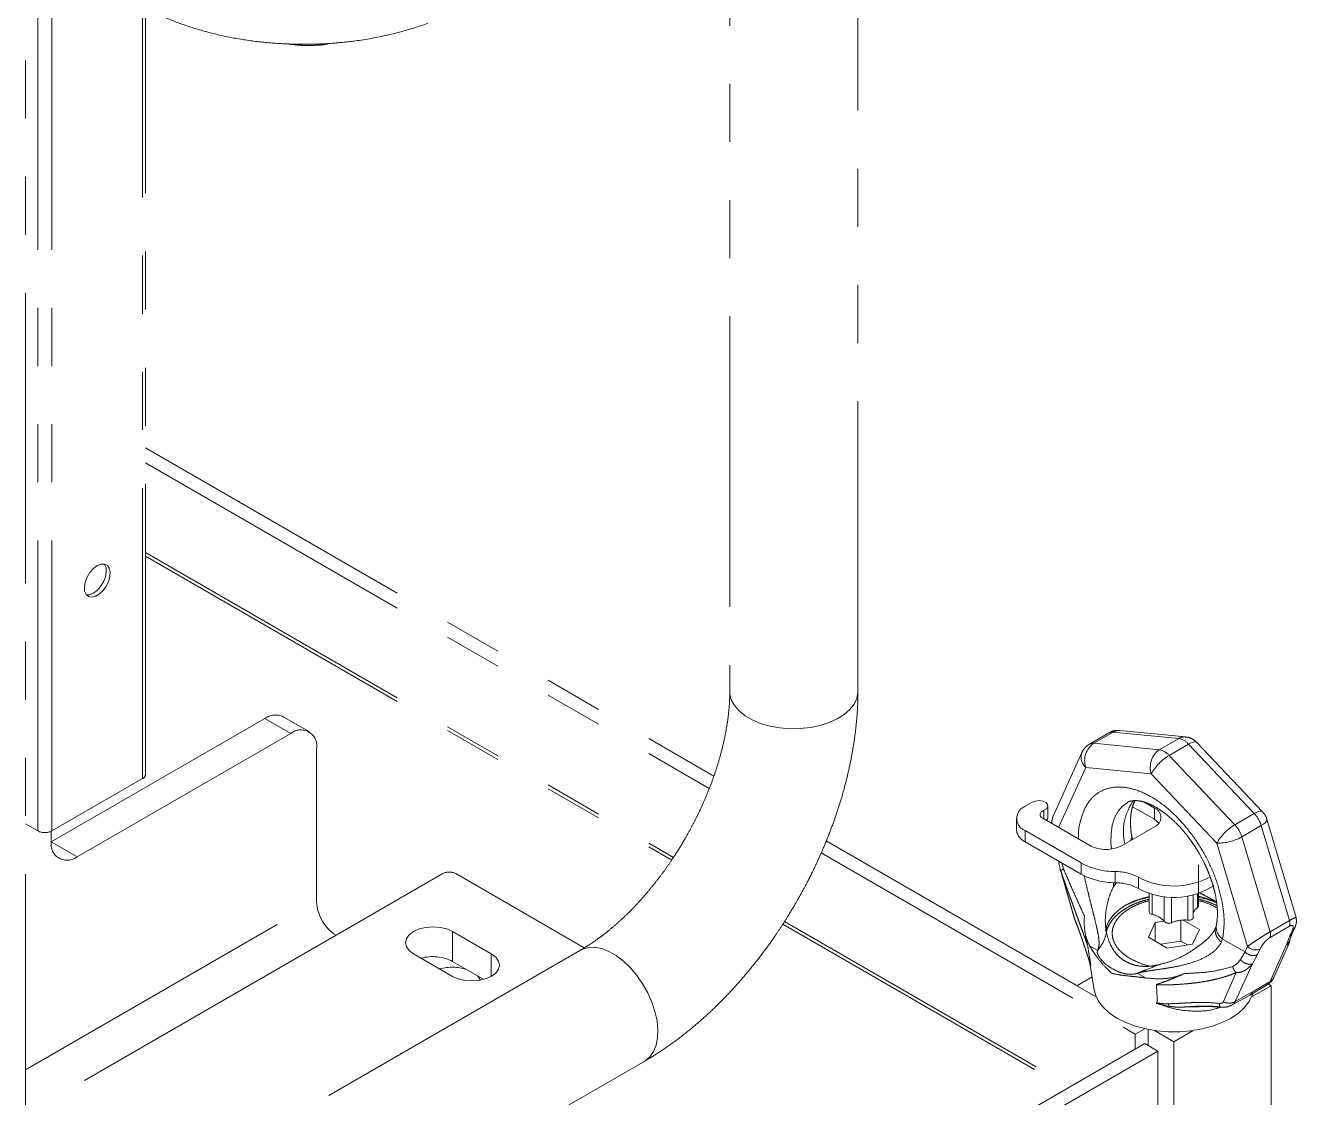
# Paper-space layout 'Blatt1' of a CAD drawing. Header units: millimetres. Extents: x 0 to 1189, y 0 to 841.
# Drawn here: x 923.49 to 951.28, y 192 to 215.43 of the extents above; entities that cross this region are included whole.
import ezdxf

# ---------------------------------------------------------------- set-up
doc = ezdxf.new("R2010")
doc.units = ezdxf.units.MM
doc.linetypes.add('PHANTOM', pattern=[12.7, 6.35, -1.27, 1.27, -1.27, 1.27, -1.27])

psp = doc.layouts.new('Blatt1')

# ---------------------------------------------------------------- linework, layer by layer
at = {"color": 7, "linetype": 'PHANTOM', "lineweight": 18}
for p, q in [((923.495, 260.388), (923.495, 140.765)), ((926.119, 199.063), (926.119, 238.257)), ((938.889, 221.776), (938.889, 200.872)), ((941.689, 200.872), (941.689, 221.632)), ((930.135, 215.041), (930.106, 215.032)), ((926.119, 206.201), (938.541, 199.03)), ((926.119, 205.875), (938.442, 198.761)), ((926.119, 203.833), (937.62, 197.194)), ((929.693, 200), (929.127, 200.327)), ((928.727, 200.287), (924.061, 197.593)), ((924.626, 197.267), (929.293, 199.961)), ((947.175, 199.974), (946.751, 199.729)), ((948.849, 199.884), (947.414, 200.026)), ((950.534, 198.247), (949.1, 199.761)), ((929.859, 199.634), (929.859, 196.286)), ((946.586, 199.548), (945.963, 198.171)), ((946.586, 199.548), (946.598, 199.571)), ((926.055, 198.973), (924.075, 197.83)), ((945.5, 198.458), (945.344, 198.369)), ((945.841, 198.132), (945.841, 198.377)), ((947.948, 198.458), (948.171, 198.329)), ((945.154, 198.103), (945.154, 197.858)), ((946.756, 197.513), (945.729, 198.106)), ((947.693, 198.36), (948.171, 198.084)), ((951.265, 195.94), (950.627, 198.086)), ((923.764, 197.83), (923.495, 197.986)), ((924.061, 197.823), (924.061, 197.593)), ((945.344, 197.838), (946.571, 197.13)), ((948.171, 197.921), (947.464, 197.513)), ((940.998, 197.612), (946.899, 194.205)), ((945.344, 197.593), (946.571, 196.885)), ((947.69, 197.643), (947.673, 197.715)), ((940.887, 197.349), (947.749, 193.388)), ((946.108, 196.994), (946.399, 195.995)), ((946.123, 196.948), (946.111, 196.995)), ((949.136, 196.191), (949.136, 197.089)), ((932.617, 196.898), (930.283, 195.551)), ((935.71, 195.276), (932.899, 196.898)), ((947.337, 196.696), (947.272, 196.609)), ((948.058, 196.468), (948.058, 196.055)), ((949.019, 195.938), (949.019, 196.435)), ((948.747, 195.425), (948.747, 195.88)), ((949.155, 195.679), (948.8, 195.884)), ((932.829, 195.633), (933.677, 195.143)), ((940.049, 195.792), (946.263, 192.204)), ((946.651, 195.63), (946.663, 195.56)), ((947.103, 195.678), (947.141, 195.731)), ((948.189, 195.828), (948.039, 195.506)), ((948.38, 195.858), (948.189, 195.828)), ((948.189, 195.828), (948.189, 195.42)), ((949.005, 195.357), (949.155, 195.679)), ((949.524, 195.77), (949.513, 195.729)), ((951.13, 195.449), (951.181, 195.59)), ((951.18, 195.586), (951.238, 195.715)), ((951.238, 195.715), (951.236, 195.712)), ((948.039, 195.506), (948.448, 195.271)), ((948.747, 195.425), (948.301, 195.356)), ((948.448, 195.271), (949.005, 195.357)), ((948.894, 195.34), (948.747, 195.425)), ((950.78, 194.627), (951.094, 195.33)), ((935.629, 195.226), (923.495, 188.221)), ((932.829, 194.653), (931.98, 195.143)), ((932.829, 194.98), (933.511, 194.586)), ((946.761, 194.942), (946.854, 194.357)), ((946.783, 194.891), (946.773, 194.958)), ((946.809, 194.642), (946.476, 194.449)), ((950.258, 194.245), (950.674, 194.491)), ((950.718, 194.449), (950.66, 194.483)), ((946.476, 194.449), (946.899, 194.205)), ((949.849, 194.015), (950.258, 194.245)), ((950.295, 194.205), (950.718, 194.449)), ((950.718, 194.449), (950.718, 191.346)), ((948.911, 193.984), (949.032, 193.989)), ((949.838, 194.015), (949.87, 194.031)), ((947.958, 193.509), (947.749, 193.388)), ((947.749, 193.388), (947.749, 193.061)), ((948.031, 193.493), (948.031, 193.143)), ((948.174, 193.469), (948.597, 193.225)), ((948.597, 193.225), (949.02, 193.469)), ((947.961, 193.184), (923.495, 179.06)), ((947.961, 193.184), (948.244, 193.021)), ((948.597, 190.122), (948.597, 193.225)), ((948.244, 193.021), (923.495, 178.733)), ((948.244, 191.306), (948.244, 193.021)), ((923.495, 184.988), (937.029, 192.801))]:
    psp.add_line(p, q, dxfattribs=at)
at = {"color": 8, "linetype": 'PHANTOM', "lineweight": 18}
for p, q in [((926.055, 198.973), (926.055, 238.167)), ((923.764, 197.83), (923.764, 237.024)), ((924.075, 197.83), (924.075, 237.024)), ((929.913, 215.031), (929.913, 215.002)), ((926.119, 203.915), (937.659, 197.253)), ((929.293, 199.961), (928.727, 200.287)), ((947.267, 199.992), (946.843, 199.747)), ((947.267, 199.992), (948.701, 199.85)), ((948.277, 199.605), (948.701, 199.85)), ((948.277, 199.605), (946.843, 199.747)), ((948.918, 199.725), (948.493, 199.48)), ((949.927, 197.966), (948.493, 199.48)), ((948.918, 199.725), (950.352, 198.211)), ((946.074, 197.907), (946.668, 199.22)), ((946.668, 199.22), (948.102, 199.078)), ((948.102, 199.078), (949.536, 197.564)), ((945.756, 198.282), (945.756, 198.09)), ((948.171, 198.084), (948.171, 198.329)), ((949.927, 197.966), (950.352, 198.211)), ((945.344, 197.838), (945.344, 197.593)), ((950.505, 197.946), (950.08, 197.701)), ((950.505, 197.946), (951.121, 195.872)), ((924.061, 197.593), (924.626, 197.267)), ((949.536, 197.564), (950.207, 195.307)), ((950.697, 195.627), (950.08, 197.701)), ((946.183, 197.001), (946.147, 197.13)), ((946.571, 197.13), (946.571, 196.885)), ((946.402, 195.981), (946.123, 196.948)), ((947.272, 196.609), (947.274, 196.7)), ((947.313, 196.699), (947.313, 196.944)), ((947.819, 196.817), (947.819, 196.572)), ((948.123, 196.001), (948.123, 196.448)), ((949.113, 196.461), (949.113, 196.155)), ((923.495, 192.612), (929.859, 196.286)), ((948.386, 196.398), (948.386, 195.849)), ((948.543, 195.825), (948.543, 196.387)), ((948.902, 196.411), (948.902, 195.881)), ((946.401, 195.996), (946.402, 195.981)), ((951.121, 195.872), (950.697, 195.627)), ((932.829, 195.633), (932.829, 194.98)), ((940.087, 195.852), (946.334, 192.245)), ((951.121, 195.747), (950.697, 195.502)), ((951.131, 195.537), (951.186, 195.659)), ((930.283, 195.551), (923.495, 191.633)), ((946.932, 195.22), (946.754, 195.322)), ((949.632, 195.394), (949.661, 195.468)), ((949.661, 195.468), (950.152, 195.185)), ((951.067, 195.361), (950.702, 194.542)), ((951.131, 195.537), (951.067, 195.361)), ((951.088, 195.336), (951.067, 195.361)), ((933.677, 194.653), (933.677, 195.143)), ((950.152, 195.185), (950.048, 195.02)), ((950.207, 195.307), (950.152, 195.185)), ((950.317, 194.928), (950.424, 195.129)), ((950.479, 195.251), (950.424, 195.129)), ((949.937, 194.101), (950.317, 194.928)), ((947.973, 194.618), (947.796, 194.721)), ((949.956, 194.735), (949.675, 194.092)), ((950.316, 194.314), (949.937, 194.101)), ((948.491, 193.996), (948.469, 194.055)), ((948.736, 193.977), (948.911, 193.984)), ((949.606, 193.986), (949.617, 193.98))]:
    psp.add_line(p, q, dxfattribs=at)
at = {"color": 7, "linetype": 'PHANTOM', "lineweight": 18, "flags": 128}
for points in [[(925.065, 203.628), (925.148, 203.661), (925.224, 203.663), (925.286, 203.632), (925.328, 203.572), (925.347, 203.488), (925.34, 203.388), (925.31, 203.279), (925.257, 203.173), (925.187, 203.078), (925.107, 203.002), (925.022, 202.954), (924.942, 202.936), (924.872, 202.951), (924.82, 202.996), (924.789, 203.069), (924.783, 203.163), (924.801, 203.268), (924.843, 203.377), (924.905, 203.479), (924.981, 203.565), (925.065, 203.628)], [(925.218, 203.664), (925.225, 203.655), (925.256, 203.582), (925.262, 203.489), (925.243, 203.383), (925.201, 203.274), (925.139, 203.172), (925.063, 203.086), (924.98, 203.023)], [(924.98, 203.023), (924.896, 202.99), (924.827, 202.987)], [(945.756, 198.282), (945.812, 198.317), (945.84, 198.362), (945.833, 198.409), (945.795, 198.451), (945.73, 198.48), (945.65, 198.492), (945.569, 198.484), (945.5, 198.458)], [(945.729, 198.106), (945.702, 198.125), (945.682, 198.148), (945.672, 198.172), (945.671, 198.198), (945.68, 198.222), (945.697, 198.245), (945.723, 198.265), (945.756, 198.282)], [(948.27, 198.002), (948.233, 198.04), (948.171, 198.084)], [(948.058, 196.401), (947.916, 196.364), (947.715, 196.293), (947.536, 196.205), (947.384, 196.101), (947.261, 195.986), (947.171, 195.86), (947.116, 195.728), (947.1, 195.647)], [(948.058, 196.055), (948.058, 196.054), (948.061, 196.04), (948.07, 196.028), (948.084, 196.017), (948.102, 196.008), (948.123, 196.001)], [(948.902, 195.881), (948.926, 195.88), (948.949, 195.883), (948.971, 195.888), (948.989, 195.897), (949.004, 195.908), (949.014, 195.92), (949.018, 195.933), (949.019, 195.938)], [(931.98, 195.143), (931.885, 195.215), (931.825, 195.298), (931.804, 195.388), (931.825, 195.478), (931.885, 195.561), (931.98, 195.633), (932.104, 195.688), (932.249, 195.723), (932.404, 195.734), (932.56, 195.723), (932.704, 195.688), (932.829, 195.633)], [(933.677, 195.143), (933.773, 195.071), (933.832, 194.988), (933.853, 194.898), (933.832, 194.809), (933.773, 194.725), (933.677, 194.653), (933.553, 194.598), (933.408, 194.564), (933.253, 194.552), (933.098, 194.564), (932.953, 194.598), (932.829, 194.653)], [(933.377, 194.663), (933.399, 194.638), (933.439, 194.569)], [(946.854, 194.357), (946.887, 194.235), (946.957, 194.096), (947.061, 193.965), (947.196, 193.844), (947.36, 193.735), (947.548, 193.641), (947.758, 193.563), (947.986, 193.503), (948.225, 193.462), (948.472, 193.442), (948.722, 193.442), (948.969, 193.462), (949.209, 193.503), (949.436, 193.563), (949.646, 193.641), (949.835, 193.735), (949.998, 193.844), (950.133, 193.965), (950.237, 194.096), (950.307, 194.235), (950.32, 194.273)]]:
    psp.add_lwpolyline(points, dxfattribs=at)
at = {"color": 8, "linetype": 'PHANTOM', "lineweight": 18, "flags": 128}
for points in [[(941.689, 200.872), (941.688, 200.856), (941.666, 200.726), (941.607, 200.601), (941.515, 200.482), (941.391, 200.374), (941.238, 200.278), (941.061, 200.198), (940.863, 200.135), (940.651, 200.091), (940.429, 200.068), (940.204, 200.065), (939.981, 200.084), (939.766, 200.122), (939.564, 200.181), (939.382, 200.257), (939.222, 200.349), (939.091, 200.454), (938.99, 200.57), (938.923, 200.695), (938.891, 200.823), (938.889, 200.872)], [(949.1, 199.761), (949.086, 199.771), (949.056, 199.776), (949.018, 199.77), (948.971, 199.753), (948.918, 199.725)], [(947.232, 197.437), (947.22, 197.568), (947.222, 197.769), (947.249, 197.954), (947.3, 198.118), (947.374, 198.259), (947.47, 198.373), (947.579, 198.454)], [(950.352, 198.211), (950.405, 198.239), (950.452, 198.256), (950.491, 198.262), (950.52, 198.257), (950.534, 198.247)], [(950.627, 198.086), (950.628, 198.069), (950.618, 198.041), (950.593, 198.011), (950.555, 197.979), (950.505, 197.946)], [(937.029, 192.801), (937.043, 192.81), (937.144, 192.894), (937.223, 193.007), (937.28, 193.147), (937.312, 193.308), (937.318, 193.489), (937.299, 193.682), (937.254, 193.885), (937.186, 194.09), (937.096, 194.294), (936.985, 194.49), (936.858, 194.674), (936.717, 194.841), (936.566, 194.987), (936.408, 195.107), (936.249, 195.199), (936.092, 195.26), (935.941, 195.289), (935.8, 195.285), (935.672, 195.248), (935.629, 195.226)]]:
    psp.add_lwpolyline(points, dxfattribs=at)
at = {"color": 7, "linetype": 'PHANTOM', "lineweight": 18}
for centre, radius, start, end in [((928.962, 199.96), 0.402, 65.6929, 125.6176), ((929.514, 199.69), 0.349, 350.786, 129.2033), ((947.248, 199.842), 0.151, 83.0067, 118.977), ((947.392, 199.783), 0.244, 84.8286, 120.9737), ((926.009, 199.074), 0.111, 294.3747, 354.3052), ((945.445, 198.103), 0.284, 110.7834, 249.2166), ((945.751, 198.138), 0.0909, 304.7092, 356.0246), ((948.093, 198.125), 0.218, 290.7834, 69.2166), ((923.919, 198.131), 0.338, 242.6097, 297.3903), ((945.479, 197.891), 0.327, 185.6948, 245.6253), ((924.405, 197.537), 0.349, 170.786, 309.2033), ((947.11, 198.195), 0.769, 242.6097, 297.3903), ((947.312, 198.514), 1.571, 241.8587, 270.0477), ((932.758, 196.625), 0.307, 62.6097, 117.3903), ((947.312, 198.27), 1.571, 241.8587, 270.0477), ((947.314, 195.873), 1.071, 61.8587, 90.0477), ((947.314, 195.628), 1.071, 61.8587, 90.0477), ((948.596, 198.297), 1.671, 242.303, 298.616), ((948.592, 198), 1.623, 241.5672, 302.6219), ((930.78, 196.328), 0.922, 182.6055, 237.3945), ((948.448, 194.389), 2.029, 101.0851, 117.7932), ((949.239, 195.956), 0.235, 122.3812, 159.9994), ((949.09, 196.194), 0.0462, 300.3935, 355.9779), ((948.725, 194.495), 1.95, 65.2986, 77.831), ((948.704, 194.245), 2.179, 67.401, 78.5653), ((948.061, 195.591), 0.415, 38.5491, 81.4563), ((948.826, 195.182), 0.703, 83.8108, 113.7753), ((948.481, 195.947), 0.136, 225.5942, 296.8198), ((932.402, 194.152), 0.932, 62.7323, 105.9643), ((932.828, 193.828), 1.024, 72.9101, 105.6954)]:
    psp.add_arc(centre, radius, start, end, dxfattribs=at)
at = {"color": 8, "linetype": 'PHANTOM', "lineweight": 18}
for centre, radius, start, end in [((948.827, 199.641), 0.244, 84.9743, 120.9711), ((948.635, 199.486), 0.37, 40.2667, 79.7387), ((946.868, 199.444), 0.301, 159.7351, 228.1991), ((947.114, 199.365), 0.469, 125.379, 197.9931), ((946.824, 199.597), 0.151, 83.0096, 118.8629), ((948.548, 199.223), 0.469, 125.379, 197.9931), ((949.028, 198.57), 1.056, 120.414, 151.2419), ((948.211, 199.241), 0.37, 40.2667, 79.7387), ((948.654, 197.81), 1.163, 143.2491, 193.0945), ((949.861, 197.751), 0.672, 16.8396, 43.1604), ((950.462, 197.056), 1.056, 120.414, 151.2419), ((949.437, 197.507), 0.672, 16.8396, 43.1604), ((947.544, 197.7), 0.13, 320.8968, 6.2278), ((949.559, 198.62), 1.056, 268.7648, 299.5812), ((949.836, 195.729), 0.314, 172.6062, 236.2201), ((951.127, 195.766), 0.122, 299.047, 333.6914), ((950.381, 195.464), 0.235, 222.0091, 294.6166)]:
    psp.add_arc(centre, radius, start, end, dxfattribs=at)
at = {"color": 7, "linetype": 'PHANTOM', "lineweight": 18}
for points, knots in [([(926.119, 215.818), (926.214, 215.767), (926.453, 215.639), (926.882, 215.467), (927.396, 215.301), (927.945, 215.171), (928.52, 215.078), (929.103, 215.026), (929.677, 215.015), (930.224, 215.039), (930.819, 215.103), (931.441, 215.218), (932.072, 215.394), (932.634, 215.609), (933.055, 215.818), (933.36, 216.001), (933.574, 216.144), (933.778, 216.298), (933.989, 216.477), (934.212, 216.698), (934.43, 216.957), (934.613, 217.226), (934.748, 217.474), (934.85, 217.709), (934.937, 217.97), (935.01, 218.293), (935.02, 218.536), (935.026, 218.669)], [0, 0, 0, 0, 0.031348, 0.079062, 0.127376, 0.176321, 0.225929, 0.275609, 0.323334, 0.368964, 0.412517, 0.473958, 0.530989, 0.585669, 0.638653, 0.664469, 0.689598, 0.714075, 0.739408, 0.770503, 0.807411, 0.842279, 0.872139, 0.897092, 0.924752, 0.959047, 1, 1, 1, 1]), ([(929.551, 214.996), (929.482, 215.001), (929.379, 215.008), (929.275, 215.024), (929.24, 215.03)], [0, 0, 0, 0, 0.664403, 1, 1, 1, 1]), ([(929.913, 215.002), (929.853, 214.999), (929.733, 214.992), (929.612, 214.995), (929.551, 214.996)], [0, 0, 0, 0, 0.4992378, 1, 1, 1, 1]), ([(930.106, 215.032), (930.09, 215.028), (930.059, 215.02), (929.999, 215.01), (929.949, 215.004), (929.921, 215.002), (929.913, 215.002)], [0, 0, 0, 0, 0.293419, 0.587308, 0.872194, 1, 1, 1, 1]), ([(938.887, 200.871), (938.888, 200.85), (938.89, 200.753), (938.879, 200.562), (938.853, 200.3), (938.81, 200.025), (938.751, 199.74), (938.677, 199.448), (938.587, 199.153), (938.484, 198.861), (938.371, 198.578), (938.261, 198.332), (938.157, 198.115), (938.047, 197.901), (937.964, 197.753), (937.917, 197.67)], [0, 0, 0, 0, 0.0232, 0.111148, 0.199556, 0.288363, 0.377436, 0.466542, 0.555279, 0.642858, 0.727386, 0.80662, 0.863044, 0.922887, 1, 1, 1, 1]), ([(940.342, 196.27), (940.419, 196.408), (940.529, 196.603), (940.679, 196.898), (940.801, 197.153), (940.938, 197.46), (941.07, 197.785), (941.196, 198.128), (941.312, 198.483), (941.415, 198.847), (941.504, 199.217), (941.577, 199.591), (941.634, 199.966), (941.671, 200.341), (941.689, 200.644), (941.687, 200.819), (941.686, 200.871)], [0, 0, 0, 0, 0.093676, 0.131935, 0.195357, 0.261159, 0.331693, 0.405236, 0.48111, 0.558785, 0.637894, 0.718175, 0.799433, 0.881516, 0.964293, 1, 1, 1, 1]), ([(947.413, 200.023), (947.382, 200.025), (947.315, 200.029), (947.234, 200.007), (947.19, 199.981), (947.176, 199.972)], [0, 0, 0, 0, 0.378796, 0.803699, 1, 1, 1, 1]), ([(949.097, 199.759), (949.089, 199.769), (949.057, 199.807), (948.98, 199.851), (948.901, 199.882), (948.855, 199.882), (948.847, 199.881)], [0, 0, 0, 0, 0.135619, 0.521262, 0.91746, 1, 1, 1, 1]), ([(946.604, 199.583), (946.587, 199.549), (946.569, 199.515), (946.562, 199.477), (946.562, 199.476)], [0, 0, 0, 0, 0.9880815, 1, 1, 1, 1]), ([(946.752, 199.728), (946.742, 199.722), (946.711, 199.706), (946.657, 199.66), (946.624, 199.612), (946.604, 199.583)], [0, 0, 0, 0, 0.168477, 0.499519, 1, 1, 1, 1]), ([(947.58, 198.455), (947.58, 198.455), (947.599, 198.47), (947.638, 198.482), (947.712, 198.495), (947.796, 198.494), (947.895, 198.477), (948.008, 198.442), (948.131, 198.387), (948.262, 198.313), (948.398, 198.219), (948.534, 198.107), (948.667, 197.981), (948.79, 197.847), (948.893, 197.72), (948.983, 197.599), (949.065, 197.477), (949.119, 197.387), (949.148, 197.339)], [0, 0, 0, 0, 0.000595, 0.100967, 0.17693, 0.248464, 0.317715, 0.386175, 0.454452, 0.52284, 0.591427, 0.659935, 0.727629, 0.792624, 0.852325, 0.895777, 0.94431, 1, 1, 1, 1]), ([(947.675, 197.714), (947.671, 197.733), (947.659, 197.804), (947.649, 197.921), (947.646, 198.061), (947.655, 198.189), (947.674, 198.301), (947.702, 198.397), (947.727, 198.46), (947.744, 198.486), (947.748, 198.492)], [0, 0, 0, 0, 0.052514, 0.200444, 0.348805, 0.497277, 0.646088, 0.796136, 0.949075, 1, 1, 1, 1]), ([(945.943, 198.105), (945.938, 198.089), (945.927, 198.053), (945.925, 198.015), (945.923, 197.993)], [0, 0, 0, 0, 0.43268, 1, 1, 1, 1]), ([(945.964, 198.17), (945.962, 198.167), (945.952, 198.148), (945.947, 198.125), (945.943, 198.105)], [0, 0, 0, 0, 0.157422, 1, 1, 1, 1]), ([(950.625, 198.085), (950.624, 198.091), (950.616, 198.13), (950.586, 198.187), (950.547, 198.228), (950.531, 198.245)], [0, 0, 0, 0, 0.0967, 0.6376271, 1, 1, 1, 1]), ([(937.917, 197.67), (937.853, 197.563), (937.764, 197.412), (937.622, 197.196), (937.498, 197.014), (937.343, 196.805), (937.177, 196.593), (936.998, 196.383), (936.81, 196.177), (936.615, 195.981), (936.415, 195.797), (936.214, 195.627), (936.012, 195.474), (935.816, 195.338), (935.69, 195.263), (935.629, 195.226)], [0, 0, 0, 0, 0.1000551, 0.1409413, 0.2086151, 0.278673, 0.353523, 0.4312203, 0.5109329, 0.5919868, 0.6738909, 0.7562775, 0.8388732, 0.9214828, 1, 1, 1, 1]), ([(949.148, 197.339), (949.186, 197.269), (949.241, 197.171), (949.31, 197.022), (949.364, 196.894), (949.419, 196.742), (949.467, 196.586), (949.505, 196.427), (949.531, 196.271), (949.546, 196.121), (949.548, 195.982), (949.541, 195.863), (949.528, 195.798), (949.523, 195.77)], [0, 0, 0, 0, 0.125221, 0.176397, 0.260787, 0.347644, 0.439836, 0.53479, 0.631396, 0.728805, 0.826498, 0.924265, 1, 1, 1, 1]), ([(946.077, 197.17), (946.079, 197.158), (946.088, 197.082), (946.107, 197.007), (946.124, 196.943)], [0, 0, 0, 0, 0.1553194, 1, 1, 1, 1]), ([(946.123, 196.948), (946.137, 196.91), (946.164, 196.833), (946.205, 196.719), (946.247, 196.603), (946.289, 196.485), (946.332, 196.367), (946.376, 196.248), (946.41, 196.153), (946.439, 196.075), (946.464, 196.006), (946.497, 195.915), (946.537, 195.805), (946.567, 195.724), (946.583, 195.681), (946.583, 195.68)], [0, 0, 0, 0, 0.081577, 0.165501, 0.251789, 0.340451, 0.431503, 0.52495, 0.620804, 0.65893, 0.715679, 0.791038, 0.884996, 0.997546, 1, 1, 1, 1]), ([(947.123, 195.608), (947.116, 195.65), (947.095, 195.772), (947.094, 195.981), (947.131, 196.216), (947.19, 196.431), (947.245, 196.549), (947.272, 196.609)], [0, 0, 0, 0, 0.129006, 0.375619, 0.629123, 0.813363, 1, 1, 1, 1]), ([(949.528, 196.278), (949.519, 196.283), (949.456, 196.319), (949.329, 196.389), (949.208, 196.452), (949.15, 196.482)], [0, 0, 0, 0, 0.080014, 0.558314, 1, 1, 1, 1]), ([(937.029, 192.803), (937.127, 192.86), (937.337, 192.984), (937.652, 193.202), (937.974, 193.448), (938.287, 193.713), (938.59, 193.995), (938.882, 194.292), (939.16, 194.6), (939.421, 194.914), (939.658, 195.223), (939.855, 195.499), (940.024, 195.751), (940.181, 195.998), (940.286, 196.175), (940.342, 196.27)], [0, 0, 0, 0, 0.076462, 0.164219, 0.251581, 0.338446, 0.424704, 0.510187, 0.594574, 0.677148, 0.755953, 0.827078, 0.878364, 0.935514, 1, 1, 1, 1]), ([(948.058, 196.338), (948.04, 196.334), (947.971, 196.319), (947.857, 196.283), (947.716, 196.229), (947.583, 196.162), (947.46, 196.085), (947.351, 195.998), (947.257, 195.9), (947.183, 195.792), (947.135, 195.695), (947.122, 195.633), (947.117, 195.612)], [0, 0, 0, 0, 0.037246, 0.14205, 0.250423, 0.361399, 0.474297, 0.588735, 0.704405, 0.821248, 0.93956, 1, 1, 1, 1]), ([(949.536, 196.198), (949.492, 196.219), (949.398, 196.262), (949.263, 196.308), (949.171, 196.329), (949.136, 196.337)], [0, 0, 0, 0, 0.3632478, 0.7598016, 1, 1, 1, 1]), ([(946.401, 195.991), (946.405, 195.978), (946.413, 195.951), (946.427, 195.909), (946.437, 195.88), (946.441, 195.869), (946.441, 195.869)], [0, 0, 0, 0, 0.294399, 0.646504, 0.996329, 1, 1, 1, 1]), ([(946.754, 195.322), (946.725, 195.384), (946.667, 195.51), (946.633, 195.727), (946.637, 195.896), (946.639, 195.976)], [0, 0, 0, 0, 0.337446, 0.685569, 1, 1, 1, 1]), ([(951.236, 195.712), (951.248, 195.741), (951.27, 195.8), (951.279, 195.878), (951.266, 195.921), (951.261, 195.937)], [0, 0, 0, 0, 0.394824, 0.780731, 1, 1, 1, 1]), ([(951.264, 195.94), (951.264, 195.94), (951.265, 195.94), (951.264, 195.938), (951.263, 195.937)], [0, 0, 0, 0, 0.429659, 1, 1, 1, 1]), ([(946.451, 195.842), (946.474, 195.782), (946.519, 195.664), (946.617, 195.384), (946.685, 195.174), (946.731, 195.035)], [0, 0, 0, 0, 0.253509, 0.503714, 1, 1, 1, 1]), ([(947.123, 195.608), (947.139, 195.546), (947.169, 195.421), (947.249, 195.258), (947.353, 195.12), (947.451, 195.033), (947.517, 194.992), (947.536, 194.98)], [0, 0, 0, 0, 0.237472, 0.480589, 0.692775, 0.910905, 1, 1, 1, 1]), ([(949.512, 195.726), (949.5, 195.698), (949.477, 195.646), (949.418, 195.566), (949.361, 195.503), (949.287, 195.434), (949.231, 195.383), (949.183, 195.352), (949.18, 195.351)], [0, 0, 0, 0, 0.250898, 0.460402, 0.623216, 0.736694, 0.98554, 1, 1, 1, 1]), ([(946.663, 195.56), (946.664, 195.555), (946.668, 195.526), (946.677, 195.48), (946.688, 195.427), (946.697, 195.387), (946.704, 195.36), (946.708, 195.344), (946.71, 195.337), (946.71, 195.334), (946.71, 195.333), (946.71, 195.332)], [0, 0, 0, 0, 0.061896, 0.382881, 0.610323, 0.781302, 0.906736, 0.965539, 0.985208, 0.993077, 1, 1, 1, 1]), ([(946.71, 195.332), (946.72, 195.27), (946.736, 195.163), (946.757, 195.034), (946.77, 194.957), (946.776, 194.922), (946.779, 194.904), (946.781, 194.896), (946.782, 194.893), (946.782, 194.891), (946.783, 194.891), (946.783, 194.891)], [0, 0, 0, 0, 0.443186, 0.762613, 0.885298, 0.952733, 0.980025, 0.992021, 0.996348, 0.998227, 1, 1, 1, 1]), ([(947.242, 194.717), (947.241, 194.718), (947.178, 194.773), (947.06, 194.891), (946.925, 195.056), (946.822, 195.204), (946.777, 195.283), (946.754, 195.322)], [0, 0, 0, 0, 0.003031, 0.292906, 0.587798, 0.79194, 1, 1, 1, 1]), ([(949.181, 195.35), (949.156, 195.332), (949.046, 195.251), (948.844, 195.115), (948.574, 194.99), (948.396, 194.941), (948.317, 194.919)], [0, 0, 0, 0, 0.092656, 0.411419, 0.73953, 1, 1, 1, 1]), ([(951.093, 195.331), (951.093, 195.33), (951.094, 195.327), (951.091, 195.332), (951.088, 195.336)], [0, 0, 0, 0, 0.091826, 1, 1, 1, 1]), ([(951.09, 195.334), (951.093, 195.34), (951.116, 195.374), (951.124, 195.415), (951.13, 195.449)], [0, 0, 0, 0, 0.160191, 1, 1, 1, 1]), ([(946.724, 195.053), (946.734, 195.023), (946.747, 194.981), (946.76, 194.944), (946.764, 194.933)], [0, 0, 0, 0, 0.7018199, 1, 1, 1, 1]), ([(947.796, 194.721), (947.784, 194.717), (947.755, 194.707), (947.686, 194.697), (947.584, 194.698), (947.459, 194.723), (947.311, 194.783), (947.148, 194.878), (947.022, 194.992), (946.949, 195.093), (946.923, 195.152), (946.92, 195.196), (946.928, 195.213), (946.932, 195.22)], [0, 0, 0, 0, 0.0279265, 0.0699203, 0.1566634, 0.288995, 0.4217955, 0.6116438, 0.8009287, 0.8724374, 0.9443505, 0.9764365, 1, 1, 1, 1]), ([(946.765, 194.933), (946.766, 194.93), (946.771, 194.913), (946.778, 194.9), (946.783, 194.891)], [0, 0, 0, 0, 0.219772, 1, 1, 1, 1]), ([(947.536, 194.98), (947.588, 194.955), (947.692, 194.904), (947.868, 194.87), (948.053, 194.868), (948.204, 194.89), (948.292, 194.913), (948.317, 194.919)], [0, 0, 0, 0, 0.224148, 0.455898, 0.679846, 0.909293, 1, 1, 1, 1]), ([(947.973, 194.618), (947.915, 194.626), (947.798, 194.641), (947.615, 194.659), (947.426, 194.68), (947.301, 194.703), (947.242, 194.717), (947.242, 194.717)], [0, 0, 0, 0, 0.203683, 0.412204, 0.701872, 0.996969, 1, 1, 1, 1]), ([(948.825, 194.714), (948.749, 194.685), (948.594, 194.627), (948.303, 194.587), (948.097, 194.607), (947.973, 194.618)], [0, 0, 0, 0, 0.279265, 0.567425, 1, 1, 1, 1]), ([(948.213, 194.465), (948.213, 194.466), (948.213, 194.467), (948.214, 194.468), (948.218, 194.473), (948.232, 194.48), (948.255, 194.488), (948.281, 194.497), (948.309, 194.507), (948.352, 194.522), (948.408, 194.541), (948.486, 194.571), (948.574, 194.606), (948.69, 194.655), (948.776, 194.692), (948.825, 194.714)], [0, 0, 0, 0, 0.0025244, 0.0053103, 0.0120253, 0.0391107, 0.077199, 0.1305392, 0.1698433, 0.2175942, 0.3415687, 0.4420381, 0.5970891, 0.7685879, 1, 1, 1, 1]), ([(950.653, 194.482), (950.667, 194.491), (950.703, 194.513), (950.747, 194.564), (950.77, 194.608), (950.781, 194.629)], [0, 0, 0, 0, 0.251649, 0.641486, 1, 1, 1, 1]), ([(948.208, 194.068), (948.209, 194.068), (948.209, 194.068), (948.211, 194.068), (948.215, 194.07), (948.233, 194.096), (948.228, 194.232), (948.22, 194.362), (948.213, 194.465)], [0, 0, 0, 0, 0.002688, 0.005452, 0.011683, 0.029116, 0.232167, 1, 1, 1, 1]), ([(948.208, 194.068), (948.255, 194.052), (948.347, 194.022), (948.443, 194.005), (948.491, 193.996)], [0, 0, 0, 0, 0.5035974, 1, 1, 1, 1]), ([(949.032, 193.983), (949.085, 193.987), (949.276, 194.001), (949.475, 193.988), (949.617, 193.979)], [0, 0, 0, 0, 0.279503, 1, 1, 1, 1]), ([(949.617, 193.979), (949.671, 193.977), (949.748, 193.974), (949.817, 194.006), (949.838, 194.016)], [0, 0, 0, 0, 0.691214, 1, 1, 1, 1])]:
    psp.add_open_spline(points, degree=3, knots=knots, dxfattribs=at)
at = {"color": 8, "linetype": 'PHANTOM', "lineweight": 18}
for points, knots in [([(949.661, 195.468), (949.677, 195.59), (949.709, 195.838), (949.66, 196.275), (949.537, 196.738), (949.34, 197.198), (949.089, 197.625), (948.793, 198.007), (948.461, 198.335), (948.102, 198.589), (947.744, 198.749), (947.411, 198.806), (947.115, 198.765), (946.864, 198.628), (946.666, 198.395), (946.548, 198.071), (946.5, 197.813), (946.513, 197.662), (946.513, 197.653)], [0, 0, 0, 0, 0.064287, 0.131289, 0.199443, 0.267017, 0.332363, 0.395895, 0.462151, 0.530111, 0.59807, 0.664326, 0.727858, 0.793204, 0.860778, 0.928932, 0.995935, 1, 1, 1, 1]), ([(945.943, 198.105), (945.941, 198.099), (945.931, 198.066), (945.927, 198.026), (945.93, 197.993), (945.931, 197.989)], [0, 0, 0, 0, 0.169314, 0.915746, 1, 1, 1, 1]), ([(946.183, 197.001), (946.175, 196.996), (946.158, 196.986), (946.139, 196.972), (946.126, 196.959), (946.124, 196.952), (946.123, 196.948)], [0, 0, 0, 0, 0.235952, 0.48413, 0.740472, 1, 1, 1, 1]), ([(946.639, 195.976), (946.589, 196.084), (946.491, 196.298), (946.338, 196.638), (946.234, 196.881), (946.183, 197.001)], [0, 0, 0, 0, 0.340714, 0.673295, 1, 1, 1, 1]), ([(946.633, 196.86), (946.652, 196.776), (946.685, 196.634), (946.732, 196.436), (946.774, 196.265), (946.815, 196.103), (946.857, 195.938), (946.895, 195.783), (946.928, 195.637), (946.949, 195.521), (946.959, 195.426), (946.962, 195.327), (946.944, 195.262), (946.932, 195.22)], [0, 0, 0, 0, 0.131496, 0.223499, 0.323971, 0.419414, 0.506437, 0.621533, 0.710648, 0.792164, 0.853201, 0.905117, 1, 1, 1, 1]), ([(948.069, 194.876), (948.067, 194.876), (947.981, 194.892), (947.833, 194.947), (947.637, 195.038), (947.475, 195.151), (947.349, 195.283), (947.266, 195.433), (947.238, 195.592), (947.266, 195.752), (947.349, 195.902), (947.474, 196.035), (947.587, 196.108), (947.643, 196.144)], [0, 0, 0, 0, 0.003392, 0.102646, 0.196291, 0.289936, 0.389191, 0.492571, 0.598146, 0.70372, 0.807101, 0.906355, 1, 1, 1, 1]), ([(947.643, 196.144), (947.704, 196.176), (947.829, 196.242), (947.98, 196.285), (948.058, 196.307)], [0, 0, 0, 0, 0.488626, 1, 1, 1, 1]), ([(949.136, 196.307), (949.214, 196.285), (949.362, 196.243), (949.483, 196.179), (949.541, 196.149)], [0, 0, 0, 0, 0.525684, 1, 1, 1, 1]), ([(946.436, 195.881), (946.433, 195.887), (946.428, 195.9), (946.42, 195.926), (946.41, 195.954), (946.405, 195.972), (946.402, 195.981)], [0, 0, 0, 0, 0.26582, 0.519409, 0.762222, 1, 1, 1, 1]), ([(946.719, 195.076), (946.718, 195.077), (946.717, 195.08), (946.708, 195.107), (946.692, 195.156), (946.674, 195.21), (946.664, 195.24), (946.662, 195.247), (946.662, 195.248), (946.661, 195.249), (946.661, 195.251), (946.658, 195.259), (946.651, 195.279), (946.641, 195.31), (946.63, 195.342), (946.62, 195.371), (946.613, 195.393), (946.607, 195.41), (946.604, 195.418), (946.603, 195.423), (946.602, 195.425), (946.602, 195.426), (946.602, 195.427), (946.601, 195.427), (946.601, 195.427), (946.601, 195.427), (946.601, 195.427), (946.601, 195.427), (946.601, 195.427), (946.601, 195.427), (946.601, 195.427), (946.601, 195.427), (946.6, 195.431), (946.598, 195.438), (946.592, 195.454), (946.585, 195.476), (946.572, 195.514), (946.553, 195.568), (946.529, 195.634), (946.502, 195.709), (946.47, 195.793), (946.448, 195.849), (946.436, 195.881)], [0, 0, 0, 0, 0.001319, 0.011813, 0.100264, 0.180236, 0.205945, 0.206603, 0.206818, 0.207395, 0.209033, 0.2139, 0.238009, 0.278813, 0.321256, 0.350343, 0.382346, 0.399449, 0.408277, 0.41276, 0.41502, 0.416153, 0.416721, 0.417006, 0.417148, 0.417219, 0.417255, 0.417272, 0.417281, 0.417286, 0.417288, 0.417289, 0.41729, 0.431813, 0.440564, 0.472597, 0.509553, 0.576168, 0.668604, 0.75047, 0.861935, 1, 1, 1, 1]), ([(951.121, 195.872), (951.151, 195.889), (951.197, 195.915), (951.238, 195.934), (951.26, 195.943), (951.262, 195.941), (951.264, 195.94)], [0, 0, 0, 0, 0.35623, 0.561668, 0.786944, 1, 1, 1, 1]), ([(946.583, 195.68), (946.591, 195.659), (946.606, 195.617), (946.629, 195.555), (946.657, 195.477), (946.682, 195.41), (946.702, 195.357), (946.708, 195.339), (946.71, 195.332)], [0, 0, 0, 0, 0.174807, 0.351878, 0.523542, 0.841512, 0.940693, 1, 1, 1, 1]), ([(946.932, 195.22), (946.974, 195.276), (947.06, 195.391), (947.102, 195.535), (947.123, 195.608)], [0, 0, 0, 0, 0.491328, 1, 1, 1, 1]), ([(949.632, 195.394), (949.595, 195.434), (949.539, 195.497), (949.505, 195.588), (949.498, 195.658), (949.502, 195.705), (949.513, 195.727), (949.513, 195.728)], [0, 0, 0, 0, 0.374297, 0.5753289, 0.7804857, 0.9856426, 1, 1, 1, 1]), ([(950.207, 195.307), (950.238, 195.33), (950.288, 195.367), (950.379, 195.428), (950.454, 195.477), (950.526, 195.523), (950.61, 195.576), (950.663, 195.607), (950.697, 195.627)], [0, 0, 0, 0, 0.264183, 0.417886, 0.553467, 0.682324, 0.800686, 1, 1, 1, 1]), ([(951.186, 195.659), (951.194, 195.68), (951.21, 195.722), (951.204, 195.755), (951.184, 195.766), (951.166, 195.766), (951.145, 195.759), (951.129, 195.751), (951.121, 195.747)], [0, 0, 0, 0, 0.289368, 0.589064, 0.707284, 0.817655, 0.910152, 1, 1, 1, 1]), ([(951.18, 195.594), (951.178, 195.588), (951.172, 195.564), (951.149, 195.549), (951.131, 195.537)], [0, 0, 0, 0, 0.207696, 1, 1, 1, 1]), ([(947.796, 194.721), (947.857, 194.735), (947.97, 194.761), (948.143, 194.786), (948.311, 194.811), (948.51, 194.841), (948.761, 194.887), (949.051, 194.966), (949.319, 195.086), (949.523, 195.228), (949.597, 195.341), (949.632, 195.394)], [0, 0, 0, 0, 0.082399, 0.153589, 0.232753, 0.314367, 0.433945, 0.595109, 0.755264, 0.886843, 1, 1, 1, 1]), ([(950.697, 195.502), (950.688, 195.496), (950.67, 195.485), (950.641, 195.462), (950.611, 195.435), (950.567, 195.388), (950.517, 195.322), (950.492, 195.275), (950.479, 195.251)], [0, 0, 0, 0, 0.097791, 0.195164, 0.298079, 0.411625, 0.705265, 1, 1, 1, 1]), ([(951.13, 195.449), (951.13, 195.448), (951.128, 195.434), (951.111, 195.401), (951.085, 195.377), (951.067, 195.361)], [0, 0, 0, 0, 0.0403099, 0.3778587, 1, 1, 1, 1]), ([(946.783, 194.891), (946.783, 194.891), (946.777, 194.908), (946.768, 194.934), (946.748, 194.986), (946.731, 195.039), (946.719, 195.076)], [0, 0, 0, 0, 0.002079, 0.222811, 0.461107, 1, 1, 1, 1]), ([(948.317, 194.919), (948.202, 194.878), (948.022, 194.814), (947.856, 194.746), (947.796, 194.721)], [0, 0, 0, 0, 0.64084, 1, 1, 1, 1]), ([(949.879, 194.867), (949.774, 194.837), (949.563, 194.777), (949.205, 194.731), (948.952, 194.72), (948.825, 194.714)], [0, 0, 0, 0, 0.326702, 0.659283, 1, 1, 1, 1]), ([(950.048, 195.02), (950.024, 194.987), (949.979, 194.923), (949.911, 194.885), (949.879, 194.867)], [0, 0, 0, 0, 0.5255336, 1, 1, 1, 1]), ([(949.956, 194.735), (949.947, 194.745), (949.93, 194.763), (949.908, 194.796), (949.891, 194.831), (949.883, 194.855), (949.879, 194.867)], [0, 0, 0, 0, 0.259528, 0.51587, 0.764048, 1, 1, 1, 1]), ([(949.956, 194.735), (949.988, 194.737), (950.053, 194.74), (950.187, 194.795), (950.264, 194.874), (950.317, 194.928)], [0, 0, 0, 0, 0.225926, 0.462278, 1, 1, 1, 1]), ([(950.317, 194.928), (950.298, 194.923), (950.269, 194.914), (950.22, 194.919), (950.181, 194.93), (950.141, 194.946), (950.093, 194.974), (950.066, 195.002), (950.048, 195.02)], [0, 0, 0, 0, 0.238326, 0.367632, 0.499999, 0.632366, 0.761672, 1, 1, 1, 1]), ([(948.213, 194.465), (948.222, 194.465), (948.246, 194.465), (948.292, 194.465), (948.356, 194.465), (948.444, 194.466), (948.552, 194.469), (948.699, 194.476), (948.855, 194.488), (949.006, 194.503), (949.114, 194.517), (949.225, 194.533), (949.349, 194.555), (949.496, 194.586), (949.604, 194.613), (949.677, 194.634), (949.719, 194.646), (949.764, 194.661), (949.832, 194.684), (949.893, 194.708), (949.939, 194.728), (949.951, 194.733), (949.955, 194.735), (949.956, 194.735), (949.956, 194.735), (949.956, 194.735)], [0, 0, 0, 0, 0.014266, 0.038186, 0.071761, 0.114989, 0.17823, 0.243821, 0.349545, 0.432606, 0.492988, 0.530672, 0.620082, 0.70689, 0.791111, 0.815743, 0.842282, 0.870731, 0.901095, 0.973991, 0.992869, 0.997903, 0.999319, 0.999751, 1, 1, 1, 1]), ([(950.702, 194.542), (950.669, 194.523), (950.615, 194.491), (950.55, 194.452), (950.454, 194.394), (950.38, 194.351), (950.316, 194.314)], [0, 0, 0, 0, 0.252842, 0.418928, 0.503321, 1, 1, 1, 1]), ([(950.702, 194.542), (950.691, 194.521), (950.677, 194.492), (950.654, 194.482), (950.648, 194.48)], [0, 0, 0, 0, 0.7508499, 1, 1, 1, 1]), ([(950.78, 194.627), (950.78, 194.627), (950.775, 194.609), (950.75, 194.577), (950.718, 194.554), (950.702, 194.542)], [0, 0, 0, 0, 0.000463, 0.502264, 1, 1, 1, 1]), ([(950.256, 194.247), (950.265, 194.252), (950.291, 194.266), (950.306, 194.295), (950.316, 194.314)], [0, 0, 0, 0, 0.362758, 1, 1, 1, 1]), ([(948.469, 194.055), (948.422, 194.054), (948.37, 194.054), (948.302, 194.06), (948.279, 194.064), (948.254, 194.068), (948.238, 194.069), (948.222, 194.069), (948.213, 194.068), (948.21, 194.068), (948.208, 194.068), (948.208, 194.068)], [0, 0, 0, 0, 0.539488, 0.603391, 0.77792, 0.797743, 0.897109, 0.955547, 0.985306, 0.994583, 1, 1, 1, 1]), ([(949.601, 193.98), (949.575, 193.969), (949.432, 193.907), (949.111, 193.883), (948.661, 193.912), (948.361, 194.015), (948.208, 194.068)], [0, 0, 0, 0, 0.065383, 0.368401, 0.678811, 1, 1, 1, 1]), ([(949.585, 194.063), (949.479, 194.072), (949.302, 194.088), (949.094, 194.083), (948.982, 194.078), (948.937, 194.076), (948.927, 194.075), (948.924, 194.075), (948.923, 194.075), (948.923, 194.075), (948.923, 194.075), (948.923, 194.075), (948.923, 194.075), (948.886, 194.073), (948.815, 194.069), (948.712, 194.063), (948.623, 194.058), (948.543, 194.056), (948.495, 194.055), (948.469, 194.055)], [0, 0, 0, 0, 0.2784336, 0.4666905, 0.5615101, 0.5827363, 0.5881427, 0.5897617, 0.590327, 0.5905473, 0.5906387, 0.5906778, 0.5906949, 0.5907082, 0.6895666, 0.7845346, 0.8719626, 0.9284662, 1, 1, 1, 1]), ([(948.491, 193.996), (948.531, 193.991), (948.613, 193.981), (948.695, 193.979), (948.736, 193.977)], [0, 0, 0, 0, 0.500465, 1, 1, 1, 1]), ([(948.736, 193.977), (948.736, 193.977), (948.737, 193.977), (948.738, 193.978), (948.743, 193.978), (948.761, 193.979), (948.834, 193.983), (948.958, 193.992), (949.14, 194.002), (949.355, 194.007), (949.517, 193.994), (949.606, 193.986)], [0, 0, 0, 0, 0.000146, 0.001329, 0.004641, 0.017207, 0.06606, 0.257371, 0.452289, 0.700098, 1, 1, 1, 1]), ([(949.675, 194.092), (949.671, 194.087), (949.664, 194.076), (949.643, 194.065), (949.616, 194.06), (949.596, 194.062), (949.585, 194.063)], [0, 0, 0, 0, 0.237777, 0.48059, 0.73418, 1, 1, 1, 1]), ([(949.606, 193.986), (949.602, 193.994), (949.593, 194.01), (949.588, 194.045), (949.585, 194.063)], [0, 0, 0, 0, 0.513694, 1, 1, 1, 1]), ([(949.937, 194.101), (949.919, 194.092), (949.881, 194.074), (949.813, 194.066), (949.743, 194.071), (949.697, 194.085), (949.675, 194.092)], [0, 0, 0, 0, 0.254545, 0.511169, 0.761954, 1, 1, 1, 1]), ([(949.87, 194.031), (949.878, 194.035), (949.909, 194.048), (949.925, 194.079), (949.937, 194.101)], [0, 0, 0, 0, 0.266468, 1, 1, 1, 1])]:
    psp.add_open_spline(points, degree=3, knots=knots, dxfattribs=at)
for points in [[(951.121, 195.747), (951.124, 195.755), (951.13, 195.772), (951.133, 195.803), (951.13, 195.836), (951.124, 195.86), (951.121, 195.872)], [(950.697, 195.502), (950.7, 195.51), (950.706, 195.527), (950.709, 195.558), (950.706, 195.591), (950.7, 195.615), (950.697, 195.627)], [(950.424, 195.129), (950.403, 195.12), (950.362, 195.103), (950.285, 195.108), (950.209, 195.135), (950.171, 195.168), (950.152, 195.185)]]:
    psp.add_open_spline(points, degree=3, dxfattribs=at)

doc.saveas('drawing.dxf')
